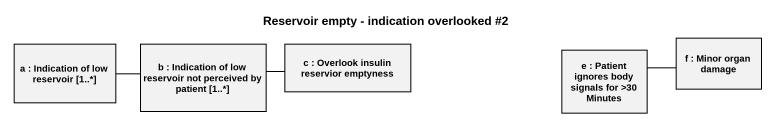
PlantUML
@startuml
title Reservoir empty - indication overlooked #2
rectangle "a : Indication of low reservoir [1..*]" as a
rectangle "b : Indication of low reservoir not perceived by patient [1..*]" as b
rectangle "c : Overlook insulin reservior emptyness" as c
rectangle "e : Patient ignores body signals for >30 Minutes" as e
rectangle "f : Minor organ damage" as f
a -right- b
b -right- c
e -right- f
@enduml
